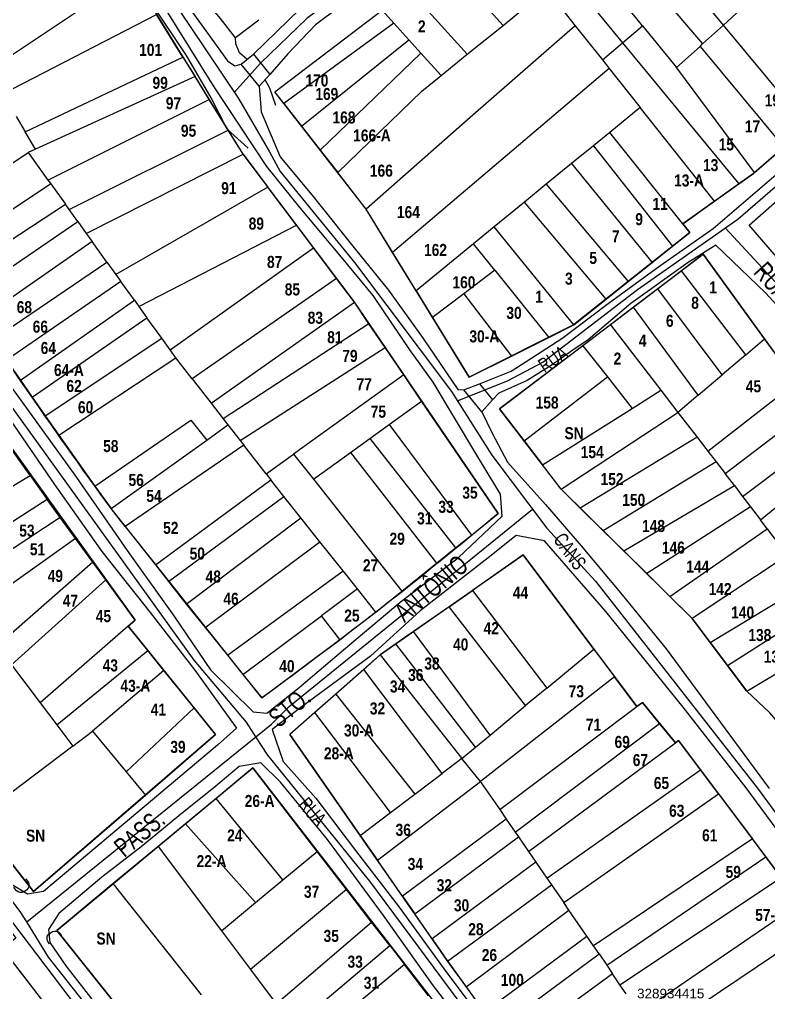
# Model space of a CAD drawing. Extents: x 206155 to 208014, y 4847439 to 4850017.
# Drawn here: x 207459.2 to 207615.1, y 4848296.4 to 4848498.9 of the extents above; entities that cross this region are included whole.
import ezdxf
from ezdxf.enums import TextEntityAlignment as Align

# ---------------------------------------------------------------- set-up
doc = ezdxf.new("R2010")
doc.units = 0
doc.header["$LTSCALE"] = 1.5
doc.header["$MEASUREMENT"] = 0
for name, color, linetype in [('CD-MALHA-LOTES', 40, 'CONTINUOUS'), ('CD_TXT_QUADRA', 7, 'CONTINUOUS'), ('HD-VALAS-DRENOS', 170, 'CONTINUOUS'), ('RU-QUADRAS', 6, 'CONTINUOUS'), ('SV-EIXO-ROD-ESTR', 7, 'CONTINUOUS'), ('SV-EIXO-RUA-N-PAV', 6, 'CONTINUOUS'), ('SV-PONTE-BUEIRO', 249, 'CONTINUOUS'), ('SV-RUA-NAO-PAV-S-GUIA-C-GUIA', 7, 'CONTINUOUS'), ('SV-TXT-RUA-N-PAV-S-GUIA-C-GUIA', 7, 'CONTINUOUS'), ('Th_NmrPort', 7, 'CONTINUOUS')]:
    doc.layers.add(name, color=color, linetype=linetype)
doc.styles.add('ARIAL', font='ARIAL.TTF')
doc.styles.get("Standard").update_dxf_attribs({"font": 'swisscbo.ttf'})

# ---------------------------------------------------------------- blocks, each defined once
blk = doc.blocks.new('COD119', base_point=(207244.147261, 4849431.007731))
at = {"layer": 'SV-PONTE-BUEIRO'}
blk.add_lwpolyline([(207242.637261, 4849429.007731), (207242.637261, 4849429.841065), (207242.637261, 4849429.966065), (207242.763094, 4849430.299398), (207243.014761, 4849430.674398), (207243.392261, 4849430.882731), (207243.895594, 4849431.007731), (207244.398927, 4849431.007731), (207244.902261, 4849430.882731), (207245.279761, 4849430.674398), (207245.531427, 4849430.299398), (207245.657261, 4849429.966065), (207245.657261, 4849429.841065), (207245.657261, 4849429.007731)], dxfattribs=at)

msp = doc.modelspace()

# ---------------------------------------------------------------- linework, layer by layer
at = {"layer": 'CD-MALHA-LOTES', "linetype": 'Continuous'}
for p, q in [((207605.69, 4848497.69), (207575.38, 4848534.15)), ((207569.61, 4848530.86), (207601.35, 4848493.75)), ((207588.86, 4848497.55), (207564.28, 4848527.82)), ((207559.19, 4848524.94), (207584.7, 4848494.02)), ((207547.12, 4848511.83), (207559.83, 4848497.61)), ((207482.43, 4848507.99), (207452.88, 4848488.26)), ((207540.58, 4848504.72), (207552.39, 4848491.6)), ((207568.98, 4848505), (207574.82, 4848497.56)), ((207610.15, 4848501.75), (207605.69, 4848497.69)), ((207455.78, 4848483.35), (207487.73, 4848499.92)), ((207493.25, 4848491.01), (207487.73, 4848499.92)), ((207512.34, 4848483.81), (207534.7, 4848500.76)), ((207534.7, 4848500.76), (207537.09, 4848498.1)), ((207559.83, 4848497.61), (207564.32, 4848501.24)), ((207537.09, 4848498.1), (207514.26, 4848481.35)), ((207537.09, 4848498.1), (207540.24, 4848494.6)), ((207552.39, 4848491.6), (207559.83, 4848497.61)), ((207574.82, 4848497.56), (207553, 4848478.48)), ((207574.82, 4848497.56), (207580.5, 4848490.46)), ((207584.7, 4848494.02), (207588.86, 4848497.55)), ((207588.86, 4848497.55), (207595.94, 4848488.83)), ((207605.69, 4848497.69), (207601.35, 4848493.75)), ((207623.16, 4848476.6), (207605.69, 4848497.69)), ((207517.92, 4848476.64), (207540.24, 4848494.6)), ((207540.24, 4848494.6), (207542.73, 4848491.84)), ((207580.5, 4848490.46), (207584.7, 4848494.02)), ((207584.7, 4848494.02), (207608.91, 4848464.69)), ((207600.81, 4848493.26), (207601.35, 4848493.75)), ((207521.82, 4848471.64), (207542.73, 4848491.84)), ((207542.73, 4848491.84), (207546.93, 4848487.18)), ((207546.93, 4848487.18), (207552.39, 4848491.6)), ((207595.94, 4848488.83), (207600.81, 4848493.26)), ((207600.81, 4848493.26), (207618.21, 4848472.31)), ((207460.42, 4848475.49), (207493.25, 4848491.01)), ((207493.25, 4848491.01), (207495.75, 4848486.97)), ((207580.5, 4848490.46), (207581.89, 4848488.62)), ((207581.89, 4848488.62), (207536.87, 4848450.35)), ((207581.89, 4848488.62), (207588.37, 4848480.54)), ((207596.17, 4848488.54), (207595.94, 4848488.83)), ((207612.12, 4848467.02), (207596.17, 4848488.54)), ((207495.75, 4848486.97), (207462.55, 4848471.88)), ((207498.7, 4848482.2), (207495.75, 4848486.97)), ((207542.93, 4848483.95), (207546.93, 4848487.18)), ((207514.26, 4848481.35), (207512.34, 4848483.81)), ((207525.43, 4848467), (207542.93, 4848483.95)), ((207465.15, 4848465.45), (207498.7, 4848482.2)), ((207502.66, 4848475.81), (207498.7, 4848482.2)), ((207514.26, 4848481.35), (207517.92, 4848476.64)), ((207588.37, 4848480.54), (207582.04, 4848475.36)), ((207603.82, 4848461.04), (207588.37, 4848480.54)), ((207458.56, 4848478.64), (207460.42, 4848475.49)), ((207553, 4848478.48), (207531.34, 4848459.41)), ((207462.55, 4848471.88), (207460.42, 4848475.49)), ((207469.58, 4848459.3), (207502.66, 4848475.81)), ((207505.74, 4848470.84), (207502.66, 4848475.81)), ((207517.92, 4848476.64), (207521.82, 4848471.64)), ((207582.04, 4848475.36), (207578.62, 4848472.57)), ((207597.25, 4848456.32), (207582.04, 4848475.36)), ((207437.84, 4848455.67), (207461.04, 4848471.17)), ((207462.55, 4848471.88), (207461.04, 4848471.17)), ((207461.04, 4848471.17), (207465.15, 4848465.45)), ((207521.82, 4848471.64), (207525.43, 4848467)), ((207578.62, 4848472.57), (207574.09, 4848468.86)), ((207578.62, 4848472.57), (207595.08, 4848451.68)), ((207612.12, 4848467.02), (207618.21, 4848472.31)), ((207473.14, 4848454.35), (207505.74, 4848470.84)), ((207505.74, 4848470.84), (207510.93, 4848463.94)), ((207531.34, 4848459.41), (207525.43, 4848467)), ((207574.09, 4848468.86), (207568.83, 4848464.56)), ((207574.09, 4848468.86), (207590.86, 4848448.32)), ((207611.9, 4848466.83), (207612.12, 4848467.02)), ((207465.15, 4848465.45), (207465.73, 4848464.65)), ((207608.91, 4848464.69), (207611.9, 4848466.83)), ((207465.73, 4848464.65), (207442.44, 4848449.14)), ((207465.73, 4848464.65), (207468.78, 4848460.41)), ((207510.93, 4848463.94), (207479.3, 4848445.77)), ((207516.85, 4848456.06), (207510.93, 4848463.94)), ((207568.83, 4848464.56), (207564.29, 4848460.85)), ((207568.83, 4848464.56), (207585.87, 4848444.34)), ((207603.82, 4848461.04), (207608.91, 4848464.69)), ((207597.25, 4848456.32), (207603.82, 4848461.04)), ((207445.2, 4848444.94), (207468.78, 4848460.41)), ((207469.58, 4848459.3), (207468.78, 4848460.41)), ((207471.35, 4848456.83), (207469.58, 4848459.3)), ((207536.87, 4848450.35), (207531.34, 4848459.41)), ((207564.29, 4848460.85), (207557.98, 4848455.69)), ((207581.25, 4848440.66), (207564.29, 4848460.85)), ((207447.94, 4848440.77), (207471.35, 4848456.83)), ((207471.35, 4848456.83), (207473.14, 4848454.35)), ((207484.05, 4848439.16), (207516.85, 4848456.06)), ((207520.38, 4848451.36), (207516.85, 4848456.06)), ((207557.98, 4848455.69), (207553.71, 4848452.19)), ((207574.57, 4848435.34), (207557.98, 4848455.69)), ((207598.67, 4848454.54), (207597.25, 4848456.32)), ((207473.14, 4848454.35), (207474.35, 4848452.66)), ((207595.08, 4848451.68), (207598.67, 4848454.54)), ((207474.35, 4848452.66), (207450.86, 4848436.31)), ((207477.42, 4848448.38), (207474.35, 4848452.66)), ((207490.56, 4848430.12), (207520.38, 4848451.36)), ((207525.19, 4848444.96), (207520.38, 4848451.36)), ((207553.71, 4848452.19), (207541.76, 4848442.43)), ((207558.14, 4848446.67), (207553.71, 4848452.19)), ((207590.86, 4848448.32), (207595.08, 4848451.68)), ((207541.76, 4848442.43), (207536.87, 4848450.35)), ((207601.47, 4848449.99), (207596.93, 4848446.54)), ((207614.24, 4848432.39), (207601.47, 4848449.99)), ((207453.67, 4848432.22), (207477.42, 4848448.38)), ((207477.42, 4848448.38), (207479.3, 4848445.77)), ((207585.87, 4848444.34), (207590.86, 4848448.32)), ((207479.3, 4848445.77), (207480.35, 4848444.31)), ((207525.19, 4848444.96), (207495.16, 4848424.09)), ((207528.91, 4848440.01), (207525.19, 4848444.96)), ((207558.14, 4848446.67), (207551.65, 4848441.75)), ((207558.14, 4848446.67), (207569.35, 4848432.72)), ((207596.93, 4848446.54), (207592.06, 4848442.84)), ((207610.35, 4848429.09), (207596.93, 4848446.54)), ((207480.35, 4848444.31), (207456.57, 4848428)), ((207483.13, 4848440.45), (207480.35, 4848444.31)), ((207581.25, 4848440.66), (207585.87, 4848444.34)), ((207592.06, 4848442.84), (207586.96, 4848438.97)), ((207605.4, 4848424.9), (207592.06, 4848442.84)), ((207541.76, 4848442.43), (207545.19, 4848436.84)), ((207551.65, 4848441.75), (207545.19, 4848436.84)), ((207551.65, 4848441.75), (207561.56, 4848428.83)), ((207574.57, 4848435.34), (207581.25, 4848440.66)), ((207459.44, 4848423.84), (207483.13, 4848440.45)), ((207483.13, 4848440.45), (207484.05, 4848439.16)), ((207484.05, 4848439.16), (207485.76, 4848436.79)), ((207499.12, 4848418.99), (207528.91, 4848440.01)), ((207531.94, 4848435.55), (207528.91, 4848440.01)), ((207586.96, 4848438.97), (207582.16, 4848435.32)), ((207600.42, 4848420.68), (207586.96, 4848438.97)), ((207461.87, 4848420.3), (207485.76, 4848436.79)), ((207488.83, 4848432.52), (207485.76, 4848436.79)), ((207545.19, 4848436.84), (207552.79, 4848424.45)), ((207531.94, 4848435.55), (207501.62, 4848415.78)), ((207535.31, 4848430.6), (207531.94, 4848435.55)), ((207569.35, 4848432.72), (207574.57, 4848435.34)), ((207582.16, 4848435.32), (207576.45, 4848430.98)), ((207582.16, 4848435.32), (207592.67, 4848421.7)), ((207561.56, 4848428.83), (207569.35, 4848432.72)), ((207464.58, 4848416.36), (207488.83, 4848432.52)), ((207490.56, 4848430.12), (207488.83, 4848432.52)), ((207505.12, 4848411.27), (207535.31, 4848430.6)), ((207539.16, 4848424.94), (207535.31, 4848430.6)), ((207576.45, 4848430.98), (207559.12, 4848417.82)), ((207576.45, 4848430.98), (207581.54, 4848424.49)), ((207610.35, 4848429.09), (207614.24, 4848432.39)), ((207620.78, 4848423.38), (207614.24, 4848432.39)), ((207491.77, 4848428.44), (207490.56, 4848430.12)), ((207552.79, 4848424.45), (207561.56, 4848428.83)), ((207610.35, 4848429.09), (207605.4, 4848424.9)), ((207456.57, 4848428), (207459.44, 4848423.84)), ((207467.4, 4848412.4), (207491.77, 4848428.44)), ((207495.16, 4848424.09), (207491.77, 4848428.44)), ((207539.16, 4848424.94), (207516.27, 4848408.42)), ((207542.9, 4848419.45), (207539.16, 4848424.94)), ((207564.2, 4848411.2), (207581.54, 4848424.49)), ((207581.54, 4848424.49), (207586.69, 4848417.94)), ((207600.42, 4848420.68), (207605.4, 4848424.9)), ((207459.44, 4848423.84), (207461.87, 4848420.3)), ((207495.16, 4848424.09), (207499.12, 4848418.99)), ((207602.42, 4848409.07), (207620.78, 4848423.38)), ((207586.69, 4848417.94), (207592.67, 4848421.7)), ((207592.67, 4848421.7), (207596.21, 4848417.11)), ((207600.42, 4848420.68), (207596.21, 4848417.11)), ((207461.87, 4848420.3), (207464.58, 4848416.36)), ((207499.12, 4848418.99), (207501.62, 4848415.78)), ((207536.11, 4848414.56), (207542.9, 4848419.45)), ((207558.82, 4848396.07), (207542.9, 4848419.45)), ((207606.01, 4848404.42), (207624.39, 4848418.42)), ((207464.58, 4848416.36), (207467.4, 4848412.4)), ((207559.12, 4848417.82), (207564.2, 4848411.2)), ((207568.04, 4848406.19), (207586.69, 4848417.94)), ((207571.92, 4848401.14), (207596.21, 4848417.11)), ((207596.21, 4848417.11), (207600.2, 4848411.95)), ((207474.94, 4848401.79), (207494.89, 4848415.48)), ((207494.89, 4848415.48), (207498.2, 4848411.35)), ((207498.2, 4848411.35), (207502.6, 4848414.52)), ((207501.62, 4848415.78), (207502.6, 4848414.52)), ((207502.6, 4848414.52), (207505.12, 4848411.27)), ((207532.15, 4848411.7), (207536.11, 4848414.56)), ((207536.11, 4848414.56), (207553.25, 4848391.57)), ((207467.4, 4848412.4), (207474.94, 4848401.79)), ((207609.66, 4848399.64), (207627.98, 4848413.47)), ((207478.28, 4848397.1), (207498.2, 4848411.35)), ((207505.9, 4848410.27), (207481.21, 4848393.37)), ((207505.12, 4848411.27), (207505.9, 4848410.27)), ((207510.55, 4848404.29), (207505.9, 4848410.27)), ((207528.08, 4848408.76), (207532.15, 4848411.7)), ((207532.15, 4848411.7), (207549.94, 4848388.91)), ((207564.2, 4848411.2), (207568.04, 4848406.19)), ((207600.2, 4848411.95), (207575.9, 4848397.2)), ((207600.2, 4848411.95), (207602.42, 4848409.07)), ((207461.44, 4848404.01), (207457.75, 4848409.16)), ((207510.55, 4848404.29), (207516.27, 4848408.42)), ((207516.27, 4848408.42), (207520.38, 4848403.21)), ((207520.38, 4848403.21), (207528.08, 4848408.76)), ((207528.08, 4848408.76), (207546, 4848385.73)), ((207602.42, 4848409.07), (207604.16, 4848406.81)), ((207613.38, 4848394.72), (207631.04, 4848409.26)), ((207604.16, 4848406.81), (207580.67, 4848392.49)), ((207604.16, 4848406.81), (207606.01, 4848404.42)), ((207510.55, 4848404.29), (207511.51, 4848403.06)), ((207571.92, 4848401.14), (207568.04, 4848406.19)), ((207607.96, 4848401.89), (207606.01, 4848404.42)), ((207438.31, 4848390.02), (207461.44, 4848404.01)), ((207461.44, 4848404.01), (207465.02, 4848399.01)), ((207487.51, 4848385.37), (207511.51, 4848403.06)), ((207514.26, 4848399.59), (207511.51, 4848403.06)), ((207520.38, 4848403.21), (207538.78, 4848379.9)), ((207474.94, 4848401.79), (207478.28, 4848397.1)), ((207575.9, 4848397.2), (207571.92, 4848401.14)), ((207584.95, 4848388.28), (207607.96, 4848401.89)), ((207607.96, 4848401.89), (207609.66, 4848399.64)), ((207465.02, 4848399.01), (207442.49, 4848384.49)), ((207467.73, 4848395.23), (207465.02, 4848399.01)), ((207490.21, 4848381.94), (207514.26, 4848399.59)), ((207517.74, 4848395.2), (207514.26, 4848399.59)), ((207609.66, 4848399.64), (207611.33, 4848397.44)), ((207481.21, 4848393.37), (207478.28, 4848397.1)), ((207575.9, 4848397.2), (207580.67, 4848392.49)), ((207611.33, 4848397.44), (207589.72, 4848383.57)), ((207611.33, 4848397.44), (207613.38, 4848394.72)), ((207467.73, 4848395.23), (207445.44, 4848380.6)), ((207470.92, 4848390.86), (207467.73, 4848395.23)), ((207493.93, 4848377.22), (207517.74, 4848395.2)), ((207521.75, 4848390.17), (207517.74, 4848395.2)), ((207553.25, 4848391.57), (207558.82, 4848396.07)), ((207614.75, 4848392.91), (207613.38, 4848394.72)), ((207481.21, 4848393.37), (207487.51, 4848385.37)), ((207580.67, 4848392.49), (207584.95, 4848388.28)), ((207594.53, 4848378.82), (207614.75, 4848392.91)), ((207614.75, 4848392.91), (207616.39, 4848390.73)), ((207470.92, 4848390.86), (207449.31, 4848375.48)), ((207474.52, 4848385.91), (207470.92, 4848390.86)), ((207497.87, 4848372.33), (207521.75, 4848390.17)), ((207526.56, 4848384.11), (207521.75, 4848390.17)), ((207549.94, 4848388.91), (207553.25, 4848391.57)), ((207546, 4848385.73), (207549.94, 4848388.91)), ((207589.72, 4848383.57), (207584.95, 4848388.28)), ((207618.97, 4848387.32), (207599.16, 4848374.22)), ((207474.52, 4848385.91), (207454.6, 4848368.49)), ((207477.17, 4848382.28), (207474.52, 4848385.91)), ((207487.51, 4848385.37), (207490.21, 4848381.94)), ((207502.5, 4848366.58), (207526.56, 4848384.11)), ((207529.52, 4848380.37), (207526.56, 4848384.11)), ((207538.78, 4848379.9), (207546, 4848385.73)), ((207457.55, 4848364.59), (207477.17, 4848382.28)), ((207483.29, 4848373.89), (207477.17, 4848382.28)), ((207490.21, 4848381.94), (207493.93, 4848377.22)), ((207589.72, 4848383.57), (207594.53, 4848378.82)), ((207529.52, 4848380.37), (207522.07, 4848374.81)), ((207533.36, 4848375.54), (207529.52, 4848380.37)), ((207533.36, 4848375.54), (207538.78, 4848379.9)), ((207548.61, 4848376.68), (207553.46, 4848380.06)), ((207553.46, 4848380.06), (207568.91, 4848359.74)), ((207602.9, 4848369.24), (207623.31, 4848381.57)), ((207599.16, 4848374.22), (207594.53, 4848378.82)), ((207493.93, 4848377.22), (207497.87, 4848372.33)), ((207548.61, 4848376.68), (207541.2, 4848371.51)), ((207564.53, 4848356.11), (207548.61, 4848376.68)), ((207606.5, 4848364.44), (207626.31, 4848377.03)), ((207481.85, 4848372.63), (207483.29, 4848373.89)), ((207505.72, 4848362.59), (207522.07, 4848374.81)), ((207525.85, 4848369.88), (207522.07, 4848374.81)), ((207525.85, 4848369.88), (207533.17, 4848375.38)), ((207533.17, 4848375.38), (207533.36, 4848375.54)), ((207599.16, 4848374.22), (207602.9, 4848369.24)), ((207481.85, 4848372.63), (207463.55, 4848356.66)), ((207485.93, 4848367.56), (207481.85, 4848372.63)), ((207497.87, 4848372.33), (207502.5, 4848366.58)), ((207509.66, 4848357.7), (207525.85, 4848369.88)), ((207541.2, 4848371.51), (207537.54, 4848368.95)), ((207557.14, 4848349.98), (207541.2, 4848371.51)), ((207610.52, 4848359.12), (207630.92, 4848371.37)), ((207537.54, 4848368.95), (207534.28, 4848366.67)), ((207554.11, 4848347.47), (207537.54, 4848368.95)), ((207568.91, 4848359.74), (207578.7, 4848367.86)), ((207578.7, 4848367.86), (207583.01, 4848362.11)), ((207602.9, 4848369.24), (207606.5, 4848364.44)), ((207467.02, 4848352.08), (207485.93, 4848367.56)), ((207489.26, 4848363.44), (207485.93, 4848367.56)), ((207502.5, 4848366.58), (207505.72, 4848362.59)), ((207530.84, 4848363.62), (207534.28, 4848366.67)), ((207534.28, 4848366.67), (207551.28, 4848345.13)), ((207457.55, 4848364.59), (207463.55, 4848356.66)), ((207606.5, 4848364.44), (207610.52, 4848359.12)), ((207489.26, 4848363.44), (207474.4, 4848350.76)), ((207495.55, 4848355.64), (207489.26, 4848363.44)), ((207505.72, 4848362.59), (207509.66, 4848357.7)), ((207530.84, 4848363.62), (207525.03, 4848358.49)), ((207547.17, 4848342), (207530.84, 4848363.62)), ((207583.01, 4848362.11), (207555.11, 4848340.28)), ((207587.67, 4848355.89), (207583.01, 4848362.11)), ((207568.91, 4848359.74), (207564.53, 4848356.11)), ((207525.03, 4848358.49), (207520.69, 4848354.66)), ((207525.03, 4848358.49), (207541.49, 4848337.7)), ((207610.52, 4848359.12), (207615.36, 4848354.59)), ((207463.55, 4848356.66), (207467.02, 4848352.08)), ((207481.46, 4848342.29), (207495.55, 4848355.64)), ((207500.04, 4848350.08), (207495.55, 4848355.64)), ((207557.14, 4848349.98), (207564.53, 4848356.11)), ((207559.13, 4848334.46), (207587.67, 4848355.89)), ((207536.45, 4848333.89), (207520.69, 4848354.66)), ((207467.02, 4848352.08), (207470.34, 4848347.68)), ((207562.35, 4848329.79), (207592.4, 4848352.39)), ((207595.69, 4848348.34), (207592.4, 4848352.39)), ((207470.34, 4848347.68), (207474.4, 4848350.76)), ((207474.4, 4848350.76), (207481.46, 4848342.29)), ((207485.45, 4848337.5), (207500.04, 4848350.08)), ((207554.11, 4848347.47), (207557.14, 4848349.98)), ((207470.34, 4848347.68), (207450.32, 4848332.57)), ((207565.13, 4848325.75), (207595.69, 4848348.34)), ((207551.28, 4848345.13), (207554.11, 4848347.47)), ((207551.28, 4848345.13), (207547.17, 4848342)), ((207555.11, 4848340.28), (207551.28, 4848345.13)), ((207481.46, 4848342.29), (207485.45, 4848337.5)), ((207541.49, 4848337.7), (207547.17, 4848342)), ((207568.96, 4848320.19), (207600.9, 4848342.72)), ((207604.64, 4848337.74), (207600.9, 4848342.72)), ((207533.69, 4848323.95), (207555.11, 4848340.28)), ((207462.18, 4848317.44), (207485.45, 4848337.5)), ((207536.45, 4848333.89), (207541.49, 4848337.7)), ((207572.45, 4848315.12), (207604.64, 4848337.74)), ((207604.64, 4848337.74), (207611.7, 4848328.35)), ((207500.12, 4848336.8), (207493.77, 4848331.52)), ((207513.99, 4848319.82), (207500.12, 4848336.8)), ((207530.11, 4848329.09), (207536.45, 4848333.89)), ((207559.13, 4848334.46), (207560.49, 4848332.49)), ((207450.32, 4848332.57), (207462.18, 4848317.44)), ((207493.77, 4848331.52), (207488.09, 4848326.82)), ((207493.77, 4848331.52), (207508.33, 4848315.14)), ((207560.49, 4848332.49), (207538.92, 4848316.44)), ((207560.49, 4848332.49), (207562.35, 4848329.79)), ((207562.35, 4848329.79), (207563.05, 4848328.77)), ((207530.11, 4848329.09), (207533.69, 4848323.95)), ((207541.48, 4848312.77), (207563.05, 4848328.77)), ((207563.05, 4848328.77), (207565.13, 4848325.75)), ((207611.7, 4848328.35), (207578.65, 4848306.12)), ((207614.49, 4848324.63), (207611.7, 4848328.35)), ((207488.09, 4848326.82), (207478.74, 4848319.06)), ((207488.09, 4848326.82), (207501.24, 4848309.26)), ((207513.99, 4848319.82), (207521.17, 4848325.77)), ((207527.28, 4848317.85), (207521.17, 4848325.77)), ((207565.13, 4848325.75), (207566.65, 4848323.54)), ((207538.92, 4848316.44), (207533.69, 4848323.95)), ((207566.65, 4848323.54), (207545.09, 4848307.57)), ((207566.65, 4848323.54), (207568.96, 4848320.19)), ((207581.39, 4848302.1), (207614.49, 4848324.63)), ((207617.69, 4848320.37), (207614.49, 4848324.63)), ((207508.33, 4848315.14), (207513.99, 4848319.82)), ((207568.96, 4848320.19), (207569.91, 4848318.81)), ((207584.15, 4848298.04), (207617.69, 4848320.37)), ((207478.74, 4848319.06), (207467.03, 4848309.34)), ((207497.11, 4848295.96), (207478.74, 4848319.06)), ((207527.28, 4848317.85), (207507.28, 4848301.18)), ((207532.5, 4848311.08), (207527.28, 4848317.85)), ((207548.3, 4848302.96), (207569.91, 4848318.81)), ((207569.91, 4848318.81), (207572.45, 4848315.12)), ((207501.24, 4848309.26), (207508.33, 4848315.14)), ((207538.92, 4848316.44), (207541.48, 4848312.77)), ((207573.53, 4848313.56), (207572.45, 4848315.12)), ((207552.14, 4848297.58), (207573.53, 4848313.56)), ((207577.26, 4848308.13), (207573.53, 4848313.56)), ((207588.18, 4848292.12), (207621.67, 4848315.08)), ((207512.62, 4848294.06), (207532.5, 4848311.08)), ((207536.3, 4848306.16), (207532.5, 4848311.08)), ((207545.09, 4848307.57), (207541.48, 4848312.77)), ((207467.03, 4848309.34), (207484.94, 4848286.88)), ((207501.24, 4848309.26), (207507.28, 4848301.18)), ((207625.13, 4848310.1), (207591.35, 4848287.45)), ((207545.09, 4848307.57), (207548.3, 4848302.96)), ((207555.91, 4848292.31), (207577.26, 4848308.13)), ((207578.65, 4848306.12), (207577.26, 4848308.13)), ((207516.2, 4848289.28), (207536.3, 4848306.16)), ((207536.3, 4848306.16), (207539.33, 4848302.23)), ((207579.8, 4848304.43), (207578.65, 4848306.12)), ((207558.52, 4848288.72), (207579.8, 4848304.43)), ((207579.8, 4848304.43), (207581.39, 4848302.1)), ((207459.19, 4848300.99), (207464.95, 4848293.47)), ((207507.28, 4848301.18), (207512.62, 4848294.06)), ((207539.33, 4848302.23), (207518.96, 4848285.39)), ((207544.34, 4848295.73), (207539.33, 4848302.23)), ((207581.39, 4848302.1), (207582.6, 4848300.31)), ((207582.6, 4848300.31), (207561.31, 4848284.75)), ((207584.15, 4848298.04), (207582.6, 4848300.31)), ((207552.14, 4848297.58), (207555.91, 4848292.31)), ((207585.43, 4848296.16), (207584.15, 4848298.04))]:
    msp.add_line(p, q, dxfattribs=at)
at = {"layer": 'CD-MALHA-LOTES', "linetype": 'Continuous', "flags": 128}
for points in [[(207578.7, 4848367.86), (207564.03, 4848387.44), (207553.46, 4848380.06)], [(207592.4, 4848352.39), (207588.84, 4848356.77), (207587.67, 4848355.89)], [(207520.69, 4848354.66), (207515.5, 4848350.07), (207530.11, 4848329.09)], [(207600.9, 4848342.72), (207596.33, 4848348.81), (207595.69, 4848348.34)], [(207521.17, 4848325.77), (207507.77, 4848343.14), (207500.12, 4848336.8)], [(207555.11, 4848340.28), (207555.28, 4848340.06), (207559.13, 4848334.46)], [(207548.3, 4848302.96), (207548.57, 4848302.58), (207552.14, 4848297.58)]]:
    msp.add_lwpolyline(points, dxfattribs=at)
at = {"layer": 'CD-MALHA-LOTES', "linetype": 'Continuous'}
for p in [(207605.69, 4848497.69), (207474.4, 4848350.76)]:
    msp.add_point(p, dxfattribs=at)
at = {"layer": 'HD-VALAS-DRENOS', "flags": 128}
for points in [[(207506.79, 4848472.05), (207502.41, 4848476.05), (207499.13, 4848482.54), (207494, 4848491.35), (207486.97, 4848501.85), (207482.3, 4848509.7)], [(207506.59, 4848490.54), (207505.03, 4848491.9), (207504.27, 4848493.81), (207504.18, 4848495.03), (207501.03, 4848499.06), (207499.1, 4848501.37)], [(207509.05, 4848498.72), (207504.18, 4848495.03)], [(207512.59, 4848480.96), (207511.29, 4848484.58), (207510.33, 4848486.31)]]:
    msp.add_lwpolyline(points, dxfattribs=at)
at = {"layer": 'RU-QUADRAS', "color": 6, "linetype": 'Continuous'}
for points in [[(207317.14, 4848612.04), (207375.51, 4848655.54), (207422.74, 4848594.3), (207456.33, 4848547.7), (207487.57, 4848500.17), (207505.73, 4848470.86), (207528.79, 4848440.17), (207558.82, 4848396.07, -0.01699), (207509.66, 4848357.7), (207478.28, 4848397.1, -0.01246), (207442.44, 4848449.14), (207416.57, 4848485.45), (207397.48, 4848510.38, -0.006934), (207352.3, 4848568.1)], [(207271.25, 4848575.75), (207312.24, 4848607.9), (207340.07, 4848568.83), (207353.52, 4848551.26), (207374.57, 4848525.43), (207375.47, 4848526.1), (207382.63, 4848516.62, 0.011006), (207422.88, 4848457.94), (207483.29, 4848373.89), (207481.85, 4848372.63), (207500.04, 4848350.08), (207462.18, 4848317.44), (207432.13, 4848355.81, 0.009219), (207362.33, 4848450.31)], [(207515.5, 4848350.07), (207534.33, 4848366.71), (207564.03, 4848387.44), (207587.67, 4848355.89), (207588.84, 4848356.77), (207595.69, 4848348.34), (207596.33, 4848348.81), (207621.67, 4848315.08), (207629.08, 4848304.44), (207630.85, 4848305.55), (207669.48, 4848246.62), (207628.34, 4848216.97), (207616.51, 4848210.22), (207583.86, 4848252.71, 0.007991), (207548.57, 4848302.58)]]:
    msp.add_lwpolyline(points, format="xyb", close=True, dxfattribs=at)
for points in [[(207512.34, 4848483.81), (207534.7, 4848500.76), (207540.3, 4848504.41), (207559.3, 4848525.06), (207575.38, 4848534.15), (207596.06, 4848550.76), (207596.21, 4848550.56), (207612.61, 4848563.32), (207620.85, 4848555.1), (207626.65, 4848551.73), (207644.38, 4848537.03), (207665.92, 4848513.72), (207611.9, 4848466.83), (207597.25, 4848456.32), (207598.67, 4848454.54), (207574.51, 4848435.29), (207552.79, 4848424.45), (207531.34, 4848459.41)], [(207559.12, 4848417.82), (207601.47, 4848449.99), (207678.7, 4848343.23), (207704.22, 4848305.27), (207695.5, 4848298.81), (207669.34, 4848283.3), (207644.45, 4848318.6), (207625.82, 4848342.31), (207615.36, 4848354.59), (207610.48, 4848359.15), (207599.16, 4848374.22), (207571.92, 4848401.14)], [(207467.03, 4848309.34), (207507.77, 4848343.14), (207561.26, 4848274.09), (207583.27, 4848243.61), (207606.33, 4848200.48), (207569.15, 4848173.57), (207550.66, 4848196.38), (207509.48, 4848256.09)]]:
    msp.add_lwpolyline(points, close=True, dxfattribs=at)
msp.add_lwpolyline([(207441.08, 4848245.83), (207397.14, 4848306.43), (207396.15, 4848305.7), (207381.59, 4848325.47), (207391.49, 4848332.83), (207392.73, 4848331.27), (207424.49, 4848353.1), (207458.46, 4848307.75), (207455.65, 4848305.6), (207467.27, 4848290.44)], dxfattribs=at)
at = {"layer": 'SV-EIXO-ROD-ESTR'}
msp.add_lwpolyline([(207216.64, 4848876.64), (207270.88, 4848800.27), (207321.58, 4848730.86), (207352.59, 4848692.95), (207379.18, 4848658.99), (207401.08, 4848631.67), (207420.77, 4848607.05), (207428.9, 4848595.48), (207441.7, 4848579.98), (207448.83, 4848570.87), (207472.46, 4848533.58), (207483.29, 4848514.38), (207494.74, 4848497.4), (207504.83, 4848482.38), (207511.23, 4848471.31), (207513.44, 4848467.25), (207528.95, 4848448.3), (207549.13, 4848421.47), (207557.5, 4848408.18), (207568.95, 4848393.04), (207579.04, 4848381.96), (207613, 4848338.64), (207635.53, 4848307.75)], dxfattribs=at)
at = {"layer": 'SV-EIXO-RUA-N-PAV'}
for points in [[(207613.6, 4848200.92), (207578.27, 4848256.16), (207552.1, 4848292.7), (207532.1, 4848319.61), (207510.87, 4848345.78), (207508.42, 4848349.6), (207506.43, 4848352.69), (207495.56, 4848365.53), (207479.27, 4848388.24), (207440.26, 4848442.31), (207421, 4848468.98), (207393.35, 4848509.47), (207381.99, 4848524.28), (207365.7, 4848544.03), (207348.42, 4848565.76), (207318.3, 4848605.76), (207312.71, 4848613.53)], [(207617.11, 4848578.54), (207611.39, 4848573.37), (207596.31, 4848560.13), (207578.64, 4848545.41), (207552.15, 4848525.17), (207549.2, 4848522.66), (207535.22, 4848511.18), (207519.03, 4848499.04), (207509.4, 4848489.79), (207503.94, 4848483.71)], [(207569.12, 4848164.42), (207541.99, 4848200.43), (207519.42, 4848233.83), (207504.07, 4848250.98), (207478.8, 4848286.64), (207465.26, 4848303.79), (207460.74, 4848311.09), (207459.39, 4848313.27), (207422.93, 4848361.13), (207415.38, 4848371.04), (207270.94, 4848568.29), (207264.4, 4848574.07)], [(207550.36, 4848419.51), (207560.92, 4848423.73), (207568.12, 4848427.57), (207587.78, 4848442.68), (207608.65, 4848457.31), (207627.84, 4848473.85), (207635.75, 4848480.81), (207652.06, 4848495.2), (207654.22, 4848497.84), (207665.73, 4848509.59), (207668.37, 4848513.91), (207671.49, 4848522.78), (207671.17, 4848528.79)], [(207654.5, 4848392.41), (207652.35, 4848399.79), (207628.61, 4848431.16), (207606.07, 4848455.5)], [(207460.74, 4848311.09), (207508.42, 4848349.6), (207511.66, 4848352.22), (207515.36, 4848355.91), (207565.96, 4848396.99)]]:
    msp.add_lwpolyline(points, dxfattribs=at)
at = {"layer": 'SV-PONTE-BUEIRO', "flags": 128}
for points in [[(207505.34, 4848489.54), (207507.9, 4848491.6), (207511.35, 4848487.43), (207509.1, 4848484.97)], [(207551.66, 4848421.81), (207554.96, 4848423.08), (207557.67, 4848419.69), (207555.42, 4848417.24)]]:
    msp.add_lwpolyline(points, close=True, dxfattribs=at)
at = {"layer": 'SV-RUA-NAO-PAV-S-GUIA-C-GUIA', "flags": 128}
for points in [[(207484.59, 4848515.07), (207502.53, 4848490.26), (207504.02, 4848489.18), (207505.34, 4848489.54), (207507.9, 4848491.6), (207517.57, 4848500.99)], [(207535.86, 4848509.04), (207520.8, 4848497.72), (207515.09, 4848491.68), (207511.35, 4848487.43), (207509.1, 4848484.97), (207509.49, 4848479.67), (207513.46, 4848470.3), (207520.31, 4848462.01), (207529.14, 4848451.01), (207535.99, 4848442.54), (207543.2, 4848432.45), (207550.46, 4848421.86), (207551.66, 4848421.81), (207554.96, 4848423.08), (207561.53, 4848425.7), (207572.07, 4848432.47), (207581.7, 4848439.76), (207592.44, 4848447.61), (207603.56, 4848455.39), (207628.27, 4848476.57)], [(207396.84, 4848500.73), (207407.3, 4848485.76), (207422.3, 4848463.96), (207428.38, 4848455.69), (207433.16, 4848449.19), (207443.69, 4848434.42), (207455.74, 4848417.78), (207466.55, 4848402.13), (207476.39, 4848388.14), (207486.4, 4848375.49), (207495.72, 4848363.45), (207504.37, 4848351.44), (207500.44, 4848347.9), (207464.26, 4848317.41), (207460.87, 4848316.84), (207457.56, 4848318.91), (207434.41, 4848349.77), (207408.97, 4848383.52), (207389.79, 4848409.37), (207373.18, 4848431.79), (207355.98, 4848455.82), (207344.81, 4848471.24), (207321.2, 4848504.03)], [(207452.83, 4848428.73), (207470.61, 4848404.25), (207482.13, 4848387.69), (207491.36, 4848374.78), (207498.95, 4848363.54), (207507.85, 4848354.79), (207510.68, 4848354.5), (207517.39, 4848359.86), (207526.62, 4848367.71), (207538.45, 4848377.62), (207550.59, 4848386.91), (207559.63, 4848395.54), (207559.29, 4848400.11), (207554.16, 4848408.54), (207545.3, 4848423.42), (207540.44, 4848430.11), (207532.78, 4848441.41), (207526.25, 4848449.39), (207517.6, 4848459.66), (207510.71, 4848468.23), (207499.6, 4848485.06), (207489.43, 4848501.4)], [(207659.29, 4848395.89), (207635.95, 4848427.2), (207611.02, 4848456.07), (207622.74, 4848466.42), (207632.6, 4848476.53), (207641.44, 4848484.04), (207649.63, 4848490.61), (207657.66, 4848487.15), (207665.59, 4848479.39), (207673.17, 4848471.12), (207679.9, 4848463.37), (207696.27, 4848445.96), (207702.3, 4848438.35), (207708.42, 4848431.45), (207715.72, 4848422.85), (207725.35, 4848411.78), (207733.14, 4848401.95), (207727.91, 4848397.09), (207722.96, 4848392.02), (207718.81, 4848386.6), (207712.66, 4848381.28)], [(207627.74, 4848427.51), (207614.4, 4848441.97), (207604.08, 4848451.87), (207598.34, 4848448.32), (207586.45, 4848439.79), (207577.57, 4848432.17), (207574.12, 4848429.92), (207569.81, 4848426.84), (207564.88, 4848423.76), (207558.93, 4848421.09), (207557.67, 4848419.69), (207555.42, 4848417.24), (207557.59, 4848412.75), (207560.74, 4848406.77), (207568.64, 4848397.91), (207576.1, 4848389.33), (207584.6, 4848379.16), (207593.76, 4848367.88), (207615.21, 4848338.86)], [(207621.19, 4848324.44), (207610.38, 4848339), (207597.28, 4848355.75), (207581.21, 4848375.67), (207568.49, 4848390.35), (207562.56, 4848391.46), (207556.72, 4848386.87), (207542.58, 4848375.8), (207532.23, 4848366.36), (207517.5, 4848355.51), (207511.78, 4848351.14), (207514.11, 4848344.45), (207520.91, 4848336.83), (207529.15, 4848325.98), (207538.24, 4848314.16), (207548.13, 4848300.49), (207557.61, 4848287.89), (207578.01, 4848260.66), (207585.79, 4848249.04), (207599.04, 4848231.01), (207608.32, 4848217.23), (207615.49, 4848207.55)], [(207414.47, 4848275.27), (207398.17, 4848296.62), (207385.66, 4848315.16), (207383.87, 4848317.55), (207381.11, 4848320.99), (207379.24, 4848323.38), (207378.79, 4848324.42), (207378.79, 4848325.76), (207380.01, 4848327.25), (207384.14, 4848331.22), (207415.37, 4848352.94), (207420.49, 4848355.46), (207424.27, 4848354.66), (207428.39, 4848349.7), (207477.54, 4848284.92)], [(207554.9, 4848285.32), (207545.15, 4848298.05), (207534.99, 4848312.4), (207523.33, 4848328.23), (207513.53, 4848340.16), (207509.47, 4848344.17), (207504.96, 4848343.45), (207499.69, 4848338.97), (207493.18, 4848333.79), (207484.58, 4848326.7), (207476.37, 4848320.38), (207467.45, 4848312.85), (207465.29, 4848309.5), (207465.55, 4848306.79), (207468.86, 4848301.95), (207474.95, 4848294.1)]]:
    msp.add_lwpolyline(points, dxfattribs=at)

# ---------------------------------------------------------------- block references
at = {"layer": 'SV-PONTE-BUEIRO'}
for p, rotation in [((207460.48, 4848317.57), 215), ((207465.88, 4848308.96), 27)]:
    msp.add_blockref('COD119', p, dxfattribs=dict(at, rotation=rotation))

# ---------------------------------------------------------------- texts
at = {"layer": 'CD_TXT_QUADRA', "linetype": 'Continuous', "style": 'ARIAL'}
msp.add_text('328934415', height=2, dxfattribs=at).set_placement((207594.71, 4848296.2), align=Align.MIDDLE)
at = {"layer": 'SV-TXT-RUA-N-PAV-S-GUIA-C-GUIA', "style": 'ARIAL', "width": 0.7}
for s, height, rotation, p in [('RUA             JOSÉ', 4, 312, (207611.74, 4848446.13)), ('RUA', 3, 34, (207568.48, 4848425.24)), ('CANS', 3, 306, (207570.14, 4848390.63)), ('PASS.                            STO.                       ANTÔNIO', 4, 40, (207481.06, 4848324.36)), ('RUA', 3, 311, (207517.01, 4848335.36))]:
    msp.add_text(s, height=height, rotation=rotation, dxfattribs=at).set_placement(p)
at = {"layer": 'Th_NmrPort', "color": 1}
for s, p in [('2', (207542.13, 4848497.42)), ('101', (207484.13, 4848492.53)), ('170', (207518.72, 4848486.16)), ('99', (207486.91, 4848485.68)), ('169', (207520.78, 4848483.35)), ('19', (207614.26, 4848482.04)), ('97', (207489.68, 4848481.43)), ('168', (207524.35, 4848478.47)), ('17', (207610.13, 4848476.61)), ('95', (207492.82, 4848475.71)), ('166-A', (207528.66, 4848474.72)), ('15', (207604.69, 4848472.86)), ('13', (207601.43, 4848468.55)), ('166', (207532.13, 4848467.4)), ('91', (207501.2, 4848463.76)), ('13-A', (207595.42, 4848465.36)), ('11', (207590.92, 4848460.49)), ('164', (207537.76, 4848458.78)), ('89', (207506.92, 4848456.39)), ('9', (207587.35, 4848457.3)), ('7', (207582.48, 4848453.74)), ('162', (207543.39, 4848450.9)), ('87', (207510.73, 4848448.41)), ('5', (207577.78, 4848449.24)), ('160', (207549.3, 4848444.17)), ('3', (207572.72, 4848444.93)), ('85', (207514.42, 4848442.69)), ('1', (207602.73, 4848443.1)), ('1', (207566.53, 4848441.18)), ('8', (207598.98, 4848439.92)), ('68', (207458.66, 4848439)), ('30', (207560.52, 4848437.81)), ('83', (207519.19, 4848436.8)), ('6', (207593.72, 4848436.17)), ('66', (207461.98, 4848434.94)), ('81', (207523.25, 4848432.74)), ('30-A', (207552.83, 4848432.93)), ('4', (207588.09, 4848432.04)), ('64', (207463.64, 4848430.51)), ('79', (207526.39, 4848428.87)), ('2', (207582.84, 4848428.29)), ('64-A', (207466.41, 4848425.92)), ('62', (207469, 4848422.6)), ('77', (207529.35, 4848422.97)), ('45', (207610.33, 4848422.53)), ('158', (207566.61, 4848419.15)), ('60', (207471.4, 4848418.17)), ('75', (207532.3, 4848417.25)), ('SN', (207572.62, 4848412.78)), ('58', (207476.64, 4848410.1)), ('154', (207575.99, 4848408.84)), ('56', (207481.92, 4848403.04)), ('152', (207580.12, 4848403.22)), ('54', (207485.62, 4848399.72)), ('35', (207551.36, 4848400.41)), ('150', (207584.63, 4848398.91)), ('33', (207546.38, 4848397.46)), ('31', (207541.95, 4848395.06)), ('52', (207489.12, 4848393.08)), ('148', (207588.75, 4848393.47)), ('53', (207459.19, 4848392.5)), ('29', (207536.22, 4848390.82)), ('146', (207592.88, 4848388.97)), ('51', (207461.4, 4848388.62)), ('50', (207494.63, 4848387.74)), ('27', (207530.68, 4848385.29)), ('144', (207597.95, 4848385.03)), ('49', (207465.1, 4848383.09)), ('48', (207497.96, 4848382.94)), ('44', (207561.88, 4848379.61)), ('142', (207602.6, 4848380.35)), ('47', (207468.24, 4848377.93)), ('46', (207501.65, 4848378.33)), ('45', (207475.11, 4848374.71)), ('25', (207526.8, 4848374.83)), ('140', (207607.29, 4848375.48)), ('42', (207555.79, 4848372.21)), ('138', (207610.86, 4848370.79)), ('40', (207549.43, 4848368.83)), ('43', (207476.54, 4848364.47)), ('38', (207543.46, 4848364.85)), ('136', (207614.05, 4848366.29)), ('40', (207513.28, 4848364.31)), ('36', (207540.08, 4848362.47)), ('43-A', (207480.24, 4848360.22)), ('34', (207536.3, 4848360.08)), ('73', (207573.48, 4848359.08)), ('41', (207486.54, 4848355.27)), ('32', (207532.12, 4848355.51)), ('30-A', (207526.75, 4848350.94)), ('71', (207577.06, 4848352.12)), ('69', (207583.03, 4848348.54)), ('39', (207490.61, 4848347.51)), ('28-A', (207522.57, 4848346.17)), ('67', (207586.81, 4848344.77)), ('65', (207591.19, 4848340)), ('26-A', (207506.09, 4848336.26)), ('63', (207594.37, 4848334.23)), ('36', (207537.48, 4848330.26)), ('SN', (207460.6, 4848329.04)), ('24', (207502.44, 4848329.1)), ('61', (207601.23, 4848329.12)), ('22-A', (207496.08, 4848323.74)), ('34', (207540, 4848323.15)), ('59', (207606.13, 4848321.5)), ('32', (207546.03, 4848318.73)), ('37', (207518.42, 4848317.38)), ('30', (207549.61, 4848314.55)), ('57-A', (207612.29, 4848312.55)), ('35', (207522.5, 4848308.19)), ('28', (207552.6, 4848309.59)), ('SN', (207475.25, 4848307.64)), ('26', (207555.4, 4848304.21)), ('33', (207527.48, 4848302.83)), ('31', (207530.86, 4848298.45)), ('100', (207559.38, 4848299.04))]:
    msp.add_text(s, height=2.5, dxfattribs=at).set_placement(p, align=Align.MIDDLE_LEFT)

doc.saveas('drawing.dxf')
